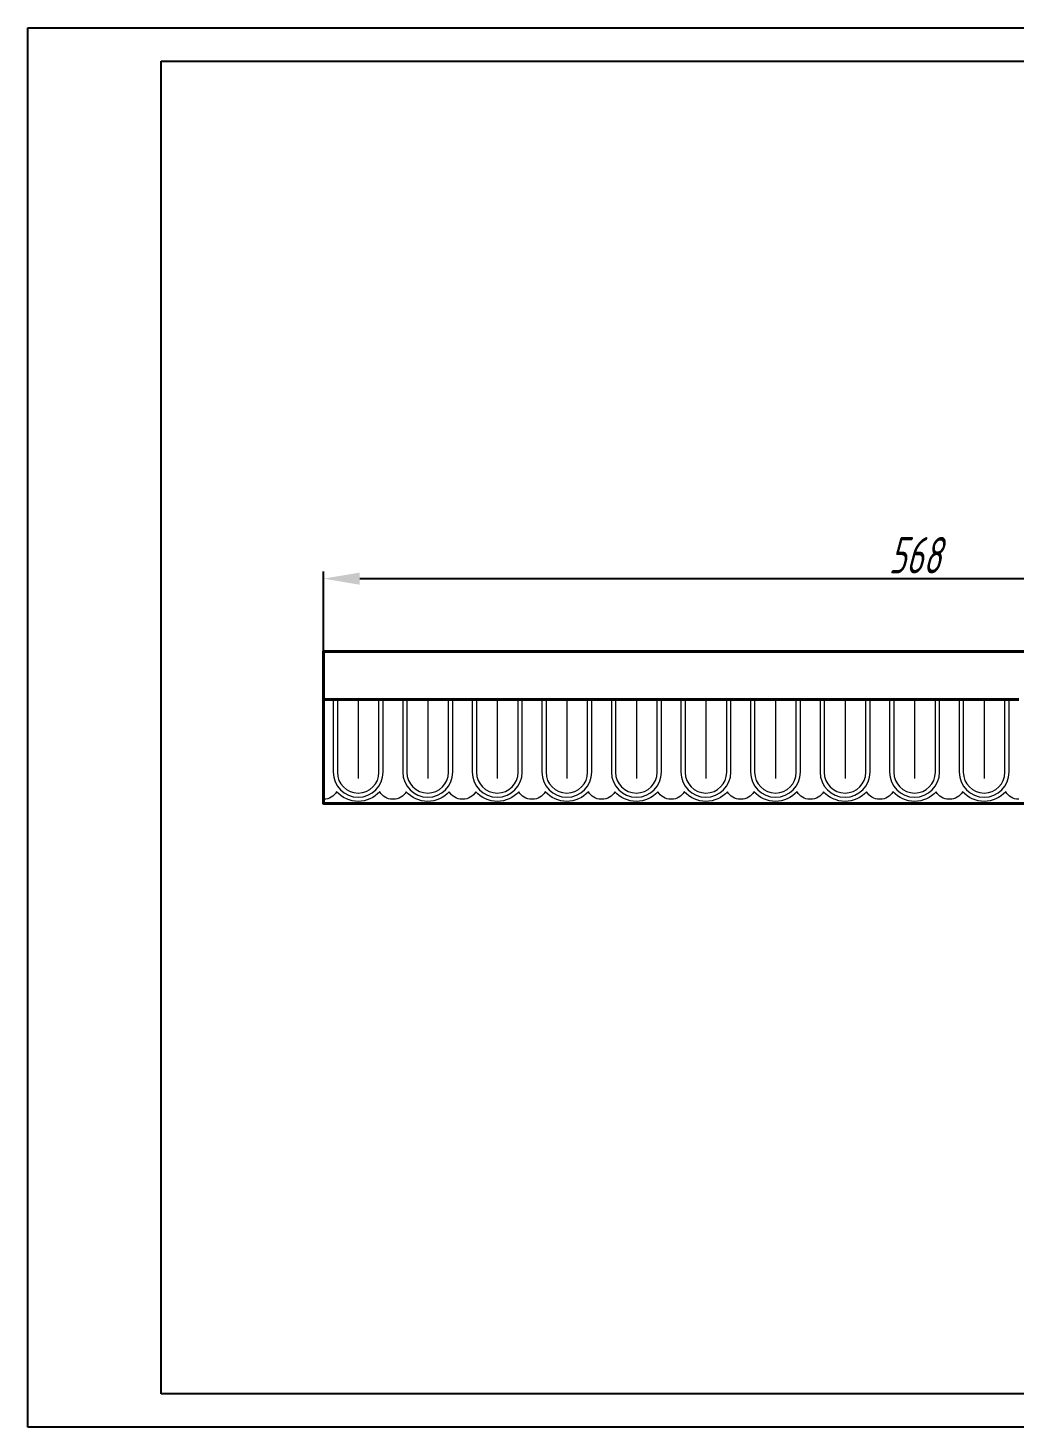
# Model space of a CAD drawing. Header units: millimetres. Extents: x 1717 to 2667, y 47 to 719.
# Drawn here: x 1717 to 2191, y 47 to 719 of the extents above; entities that cross this region are included whole.
import ezdxf

# ---------------------------------------------------------------- set-up
doc = ezdxf.new("R2010")
doc.units = ezdxf.units.MM
for name, color, linetype, lineweight in [('архио', 252, 'Continuous', 40), ('ПВХ', 96, 'Continuous', 20), ('Размеры и Текст', 185, 'Continuous', 9)]:
    doc.layers.add(name, color=color, linetype=linetype, lineweight=lineweight)
doc.styles.add('SIMPLEX', font='', dxfattribs={"width": 0.8, "oblique": 15})
doc.styles.get('SIMPLEX').set_extended_font_data('GOST 2.304-81')
doc.dimstyles.new('1K5', dxfattribs={"dimscale": 5, "dimtxt": 3.5, "dimasz": 3.5, "dimexe": 0.7, "dimexo": 0, "dimgap": 0.5, "dimtad": 1, "dimdec": 0, "dimtxsty": 'SIMPLEX', "dimcen": 3.5, "dimadec": 0, "dimazin": 2, "dimtfac": 1, "dimtdec": 0, "dimtmove": 0, "dimatfit": 3, "dimldrblk": 'OPEN', "dimfxl": 1, "dimtolj": 1, "dimtzin": 0, "dimarcsym": 0})

# ---------------------------------------------------------------- blocks, each defined once
blk = doc.blocks.new('*D8')
at = {"layer": 'Defpoints', "color": 0, "transparency": 16777216}
for p in [(2426.75, 454.47), (1858.75, 419.47), (2426.75, 419.47)]:
    blk.add_point(p, dxfattribs=at)
at = {"layer": 'Размеры и Текст', "color": 0, "lineweight": -2, "transparency": 16777216}
for p, q in [((1858.75, 419.47), (1858.75, 457.97)), ((2426.75, 419.47), (2426.75, 457.97)), ((1876.25, 454.47), (2409.25, 454.47))]:
    blk.add_line(p, q, dxfattribs=at)
at = {"layer": 'Размеры и Текст', "color": 0, "transparency": 16777216}
for points in [[(1876.25, 457.39), (1876.25, 451.55), (1858.75, 454.47)], [(2409.25, 457.39), (2409.25, 451.55), (2426.75, 454.47)]]:
    blk.add_solid(points, dxfattribs=at)
at = {"layer": 'Размеры и Текст', "color": 0, "transparency": 16777216, "insert": (2142.75, 465.72), "char_height": 17.5, "attachment_point": 5, "style": 'SIMPLEX'}
blk.add_mtext('\\A1;568', dxfattribs=at)
blk = doc.blocks.new('_OPEN')
at = {"color": 0, "linetype": 'ByBlock'}
for p, q in [((-1, 0.167), (0, 0)), ((0, 0), (-1, -0.167)), ((0, 0), (-1, 0))]:
    blk.add_line(p, q, dxfattribs=at)
blk = doc.blocks.new('A$C49AA496E')
for p, q in [((0, 0), (0, 210)), ((0, 210), (297, 210)), ((20, 5), (20, 205)), ((20, 205), (292, 205)), ((292, 5), (20, 5)), ((297, 0), (0, 0))]:
    blk.add_line(p, q)

msp = doc.modelspace()

# ---------------------------------------------------------------- linework, layer by layer
at = {"layer": 'архио'}
msp.add_lwpolyline([(2426.75, 346.47), (1858.75, 346.47), (1858.75, 419.47), (2426.75, 419.47)], close=True, dxfattribs=at)
for points in [[(1858.75, 396.47), (1892.16, 396.47)], [(1892.16, 396.47), (1925.57, 396.47)], [(1925.57, 396.47), (1958.98, 396.47)], [(1958.98, 396.47), (1992.39, 396.47)], [(1992.39, 396.47), (2025.81, 396.47)], [(2025.81, 396.47), (2059.22, 396.47)], [(2059.22, 396.47), (2092.63, 396.47)], [(2092.63, 396.47), (2126.04, 396.47)], [(2126.04, 396.47), (2159.45, 396.47)], [(2159.45, 396.47), (2192.86, 396.47)]]:
    msp.add_lwpolyline(points, dxfattribs=at)
at = {"layer": 'ПВХ'}
for points in [[(1887.45, 361.47), (1887.45, 396.47), (1875.45, 396.47), (1863.45, 396.47), (1863.45, 361.47, 1)], [(1885.45, 361.47), (1885.45, 396.47), (1875.45, 396.47), (1865.45, 396.47), (1865.45, 361.47, 1)], [(1920.86, 361.47), (1920.86, 396.47), (1908.86, 396.47), (1896.86, 396.47), (1896.86, 361.47, 1)], [(1918.86, 361.47), (1918.86, 396.47), (1908.86, 396.47), (1898.86, 396.47), (1898.86, 361.47, 1)], [(1954.28, 361.47), (1954.28, 396.47), (1942.28, 396.47), (1930.28, 396.47), (1930.28, 361.47, 1)], [(1952.28, 361.47), (1952.28, 396.47), (1942.28, 396.47), (1932.28, 396.47), (1932.28, 361.47, 1)], [(1987.69, 361.47), (1987.69, 396.47), (1975.69, 396.47), (1963.69, 396.47), (1963.69, 361.47, 1)], [(1985.69, 361.47), (1985.69, 396.47), (1975.69, 396.47), (1965.69, 396.47), (1965.69, 361.47, 1)], [(2021.1, 361.47), (2021.1, 396.47), (2009.1, 396.47), (1997.1, 396.47), (1997.1, 361.47, 1)], [(2019.1, 361.47), (2019.1, 396.47), (2009.1, 396.47), (1999.1, 396.47), (1999.1, 361.47, 1)], [(2054.51, 361.47), (2054.51, 396.47), (2042.51, 396.47), (2030.51, 396.47), (2030.51, 361.47, 1)], [(2052.51, 361.47), (2052.51, 396.47), (2042.51, 396.47), (2032.51, 396.47), (2032.51, 361.47, 1)], [(2087.92, 361.47), (2087.92, 396.47), (2075.92, 396.47), (2063.92, 396.47), (2063.92, 361.47, 1)], [(2085.92, 361.47), (2085.92, 396.47), (2075.92, 396.47), (2065.92, 396.47), (2065.92, 361.47, 1)], [(2121.33, 361.47), (2121.33, 396.47), (2109.33, 396.47), (2097.33, 396.47), (2097.33, 361.47, 1)], [(2119.33, 361.47), (2119.33, 396.47), (2109.33, 396.47), (2099.33, 396.47), (2099.33, 361.47, 1)], [(2154.75, 361.47), (2154.75, 396.47), (2142.75, 396.47), (2130.75, 396.47), (2130.75, 361.47, 1)], [(2152.75, 361.47), (2152.75, 396.47), (2142.75, 396.47), (2132.75, 396.47), (2132.75, 361.47, 1)], [(2188.16, 361.47), (2188.16, 396.47), (2176.16, 396.47), (2164.16, 396.47), (2164.16, 361.47, 1)], [(2186.16, 361.47), (2186.16, 396.47), (2176.16, 396.47), (2166.16, 396.47), (2166.16, 361.47, 1)]]:
    msp.add_lwpolyline(points, format="xyb", close=True, dxfattribs=at)
for points in [[(1875.45, 396.47), (1875.45, 358.47)], [(1908.86, 396.47), (1908.86, 358.47)], [(1942.28, 396.47), (1942.28, 358.47)], [(1975.69, 396.47), (1975.69, 358.47)], [(2009.1, 396.47), (2009.1, 358.47)], [(2042.51, 396.47), (2042.51, 358.47)], [(2075.92, 396.47), (2075.92, 358.47)], [(2109.33, 396.47), (2109.33, 358.47)], [(2142.75, 396.47), (2142.75, 358.47)], [(2176.16, 396.47), (2176.16, 358.47)]]:
    msp.add_lwpolyline(points, dxfattribs=at)
for points in [[(1892.16, 348.47), (1891.95, 348.47, -0.27254), (1885.83, 352.08, -0.44362), (1865.07, 352.08, -0.27254), (1858.95, 348.47), (1858.75, 348.47)], [(1925.57, 348.47), (1925.36, 348.47, -0.27254), (1919.24, 352.08, -0.44362), (1898.49, 352.08, -0.27254), (1892.36, 348.47), (1892.16, 348.47)], [(1958.98, 348.47), (1958.78, 348.47, -0.27254), (1952.65, 352.08, -0.44362), (1931.9, 352.08, -0.27254), (1925.78, 348.47), (1925.57, 348.47)], [(1992.39, 348.47), (1992.19, 348.47, -0.27254), (1986.07, 352.08, -0.44362), (1965.31, 352.08, -0.27254), (1959.19, 348.47), (1958.98, 348.47)], [(2025.81, 348.47), (2025.6, 348.47, -0.27254), (2019.48, 352.08, -0.44362), (1998.72, 352.08, -0.27254), (1992.6, 348.47), (1992.39, 348.47)], [(2059.22, 348.47), (2059.01, 348.47, -0.27254), (2052.89, 352.08, -0.44362), (2032.13, 352.08, -0.27254), (2026.01, 348.47), (2025.81, 348.47)], [(2092.63, 348.47), (2092.42, 348.47, -0.27254), (2086.3, 352.08, -0.44362), (2065.54, 352.08, -0.27254), (2059.42, 348.47), (2059.22, 348.47)], [(2126.04, 348.47), (2125.83, 348.47, -0.27254), (2119.71, 352.08, -0.44362), (2098.96, 352.08, -0.27254), (2092.83, 348.47), (2092.63, 348.47)], [(2159.45, 348.47), (2159.25, 348.47, -0.27254), (2153.13, 352.08, -0.44362), (2132.37, 352.08, -0.27254), (2126.25, 348.47), (2126.04, 348.47)], [(2192.86, 348.47), (2192.66, 348.47, -0.27254), (2186.54, 352.08, -0.44362), (2165.78, 352.08, -0.27254), (2159.66, 348.47), (2159.45, 348.47)]]:
    msp.add_lwpolyline(points, format="xyb", dxfattribs=at)

# ---------------------------------------------------------------- block references
at = {"xscale": 3.2, "yscale": 3.2, "zscale": 3.2}
msp.add_blockref('A$C49AA496E', (1716.83, 46.97), dxfattribs=at)

# ---------------------------------------------------------------- dimensions: what is measured, and where the dimension line sits
at = {"layer": 'Размеры и Текст'}
dim = msp.add_linear_dim(base=(2426.75, 454.47), p1=(1858.75, 419.47), p2=(2426.75, 419.47), dimstyle='1K5', dxfattribs=at)
dim.commit()
dim.dimension.update_dxf_attribs({"geometry": '*D8', "text_midpoint": (2142.75, 465.72)})

doc.saveas('drawing.dxf')
